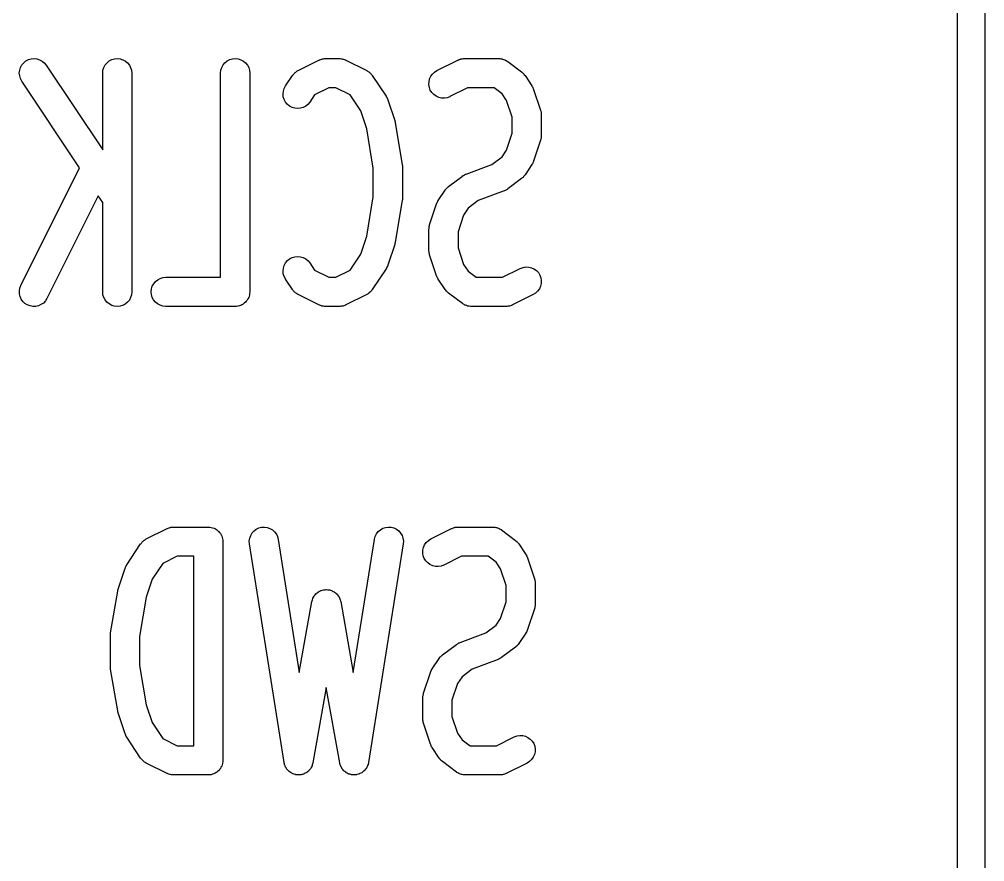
# Model space of a CAD drawing. Extents: x 69 to 230, y -100 to -50.
# Drawn here: x 225.18 to 230.47, y -85.37 to -80.75 of the extents above; entities that cross this region are included whole.
import ezdxf

# ---------------------------------------------------------------- set-up
doc = ezdxf.new("R2010")
doc.units = 0
doc.layers.add('BLACK', color=7, linetype='CONTINUOUS')

msp = doc.modelspace()

# ---------------------------------------------------------------- linework, layer by layer
at = {"layer": 'BLACK', "linetype": 'CONTINUOUS'}
for p, q in [((230.475, -56.7463), (230.475, -92.1537)), ((230.325, -92.1463), (230.325, -68.439)), ((225.212, -80.976), (225.226, -80.9687)), ((225.226, -80.9687), (225.241, -80.9643)), ((225.241, -80.9643), (225.257, -80.9629)), ((225.257, -80.9629), (225.272, -80.9645)), ((225.272, -80.9645), (225.287, -80.9691)), ((225.67, -80.9759), (225.684, -80.9687)), ((225.684, -80.9687), (225.699, -80.9643)), ((225.699, -80.9643), (225.714, -80.9629)), ((225.714, -80.9629), (225.73, -80.9645)), ((225.73, -80.9645), (225.745, -80.9691)), ((226.317, -80.9759), (226.331, -80.9687)), ((226.331, -80.9687), (226.346, -80.9643)), ((226.346, -80.9643), (226.362, -80.9629)), ((226.362, -80.9629), (226.377, -80.9645)), ((226.377, -80.9645), (226.392, -80.9691)), ((226.826, -80.9689), (226.831, -80.9673)), ((226.831, -80.9673), (226.836, -80.9654)), ((226.836, -80.9654), (226.839, -80.9651)), ((226.839, -80.9651), (226.841, -80.9644)), ((226.841, -80.9644), (226.846, -80.9638)), ((226.846, -80.9638), (226.852, -80.963)), ((226.852, -80.963), (226.854, -80.9631)), ((226.854, -80.9631), (226.856, -80.9629)), ((226.856, -80.9629), (226.933, -80.9629)), ((226.933, -80.9629), (226.934, -80.9629)), ((226.934, -80.9629), (226.936, -80.9631)), ((226.936, -80.9631), (226.938, -80.9631)), ((226.938, -80.9631), (226.944, -80.964)), ((226.944, -80.964), (226.949, -80.9646)), ((226.949, -80.9646), (226.951, -80.9653)), ((226.951, -80.9653), (226.954, -80.9657)), ((226.954, -80.9657), (226.959, -80.9677)), ((226.959, -80.9677), (226.964, -80.9693)), ((227.588, -80.9689), (227.593, -80.9673)), ((227.593, -80.9673), (227.598, -80.9654)), ((227.598, -80.9654), (227.6, -80.9651)), ((227.6, -80.9651), (227.603, -80.9644)), ((227.603, -80.9644), (227.608, -80.9638)), ((227.608, -80.9638), (227.614, -80.963)), ((227.614, -80.963), (227.616, -80.9631)), ((227.616, -80.9631), (227.618, -80.9629)), ((227.618, -80.9629), (227.809, -80.9629)), ((227.809, -80.9629), (227.81, -80.9629)), ((227.81, -80.9629), (227.812, -80.9631)), ((227.812, -80.9631), (227.813, -80.963)), ((227.813, -80.963), (227.819, -80.9639)), ((227.819, -80.9639), (227.825, -80.9646)), ((227.825, -80.9646), (227.827, -80.9651)), ((227.827, -80.9651), (227.829, -80.9654)), ((227.829, -80.9654), (227.834, -80.9675)), ((227.834, -80.9675), (227.84, -80.9693)), ((225.178, -81.0263), (225.183, -81.0115)), ((225.183, -81.0115), (225.19, -80.9978)), ((225.19, -80.9978), (225.2, -80.9858)), ((225.2, -80.9858), (225.212, -80.976)), ((225.287, -80.9691), (225.301, -80.9765)), ((225.301, -80.9765), (225.313, -80.9864)), ((225.313, -80.9864), (225.323, -80.9985)), ((225.323, -80.9985), (225.634, -81.4643)), ((225.635, -81.0262), (225.64, -81.0113)), ((225.64, -81.0113), (225.648, -80.9977)), ((225.648, -80.9977), (225.658, -80.9857)), ((225.658, -80.9857), (225.67, -80.9759)), ((225.745, -80.9691), (225.758, -80.9765)), ((225.758, -80.9765), (225.77, -80.9865)), ((225.77, -80.9865), (225.78, -80.9986)), ((225.78, -80.9986), (225.787, -81.0124)), ((225.787, -81.0124), (225.792, -81.0273)), ((226.283, -81.0262), (226.288, -81.0113)), ((226.288, -81.0113), (226.295, -80.9977)), ((226.295, -80.9977), (226.305, -80.9857)), ((226.305, -80.9857), (226.317, -80.9759)), ((226.392, -80.9691), (226.406, -80.9765)), ((226.406, -80.9765), (226.418, -80.9865)), ((226.418, -80.9865), (226.428, -80.9986)), ((226.428, -80.9986), (226.435, -81.0124)), ((226.435, -81.0124), (226.44, -81.0273)), ((226.706, -81.0284), (226.821, -80.9713)), ((226.821, -80.9713), (226.822, -80.9708)), ((226.822, -80.9708), (226.824, -80.97)), ((226.824, -80.97), (226.826, -80.9689)), ((226.964, -80.9693), (226.966, -80.9705)), ((226.966, -80.9705), (226.968, -80.9713)), ((226.968, -80.9713), (227.083, -81.0284)), ((227.468, -81.0284), (227.583, -80.9713)), ((227.583, -80.9713), (227.584, -80.9708)), ((227.584, -80.9708), (227.586, -80.97)), ((227.586, -80.97), (227.588, -80.9689)), ((227.84, -80.9693), (227.842, -80.9702)), ((227.842, -80.9702), (227.843, -80.9708)), ((227.843, -80.9708), (227.849, -80.9739)), ((227.849, -80.9739), (227.854, -80.9768)), ((227.854, -80.9768), (227.855, -80.978)), ((227.855, -80.978), (227.857, -80.9789)), ((227.857, -80.9789), (227.933, -81.036)), ((225.176, -81.0419), (225.178, -81.0263)), ((225.178, -81.0574), (225.176, -81.0419)), ((225.182, -81.0724), (225.178, -81.0574)), ((225.189, -81.0863), (225.182, -81.0724)), ((225.634, -81.0417), (225.635, -81.0262)), ((225.634, -81.0429), (225.634, -81.0417)), ((225.634, -81.4643), (225.634, -81.0429)), ((225.792, -81.0273), (225.794, -81.0429)), ((225.794, -81.0429), (225.794, -82.2429)), ((226.281, -81.0417), (226.283, -81.0262)), ((226.281, -81.0429), (226.281, -81.0417)), ((226.281, -82.1629), (226.281, -81.0429)), ((226.44, -81.0273), (226.441, -81.0429)), ((226.441, -81.0429), (226.441, -82.2429)), ((226.637, -81.1128), (226.676, -81.0556)), ((226.676, -81.0547), (226.679, -81.0512)), ((226.676, -81.0556), (226.676, -81.0547)), ((226.679, -81.0512), (226.682, -81.0475)), ((226.682, -81.0475), (226.684, -81.0452)), ((226.684, -81.0452), (226.686, -81.0428)), ((226.686, -81.0428), (226.69, -81.0399)), ((226.69, -81.0399), (226.693, -81.0368)), ((226.693, -81.0368), (226.696, -81.035)), ((226.696, -81.035), (226.698, -81.033)), ((226.698, -81.033), (226.702, -81.0309)), ((226.702, -81.0309), (226.706, -81.0284)), ((227.083, -81.0284), (227.084, -81.029)), ((227.084, -81.029), (227.087, -81.0314)), ((227.087, -81.0314), (227.091, -81.0336)), ((227.091, -81.0336), (227.094, -81.0357)), ((227.094, -81.0357), (227.097, -81.0374)), ((227.097, -81.0374), (227.1, -81.0406)), ((227.1, -81.0406), (227.104, -81.0435)), ((227.104, -81.0435), (227.106, -81.0461)), ((227.106, -81.0461), (227.108, -81.0483)), ((227.108, -81.0483), (227.111, -81.0521)), ((227.111, -81.0521), (227.113, -81.0556)), ((227.113, -81.0556), (227.19, -81.1699)), ((227.425, -81.0896), (227.428, -81.0744)), ((227.428, -81.0744), (227.435, -81.0602)), ((227.435, -81.0602), (227.444, -81.0475)), ((227.444, -81.0475), (227.455, -81.0368)), ((227.455, -81.0368), (227.468, -81.0284)), ((227.933, -81.036), (227.934, -81.0367)), ((227.934, -81.0367), (227.938, -81.0402)), ((227.938, -81.0402), (227.942, -81.0435)), ((227.942, -81.0435), (227.943, -81.0456)), ((227.943, -81.0456), (227.945, -81.0474)), ((227.945, -81.0474), (227.948, -81.0516)), ((227.948, -81.0516), (227.952, -81.0556)), ((227.952, -81.0556), (227.99, -81.1128)), ((225.19, -81.0872), (225.189, -81.0863)), ((225.507, -81.5629), (225.19, -81.0872)), ((226.626, -81.1415), (226.63, -81.1265)), ((226.63, -81.1265), (226.637, -81.1128)), ((226.875, -81.1229), (226.797, -81.1621)), ((226.914, -81.1229), (226.875, -81.1229)), ((226.992, -81.1621), (226.914, -81.1229)), ((227.424, -81.1053), (227.425, -81.0896)), ((227.427, -81.1207), (227.424, -81.1053)), ((227.432, -81.1353), (227.427, -81.1207)), ((227.637, -81.1229), (227.54, -81.1716)), ((227.782, -81.1229), (227.637, -81.1229)), ((227.826, -81.1558), (227.782, -81.1229)), ((227.99, -81.1128), (227.99, -81.1137)), ((227.99, -81.1137), (227.991, -81.1157)), ((227.991, -81.1157), (227.993, -81.1176)), ((227.993, -81.1176), (227.995, -81.1226)), ((227.995, -81.1226), (227.997, -81.1276)), ((227.997, -81.1276), (227.998, -81.1298)), ((226.624, -81.157), (226.626, -81.1415)), ((226.625, -81.1726), (226.624, -81.157)), ((226.63, -81.1875), (226.625, -81.1726)), ((226.797, -81.1621), (226.771, -81.2015)), ((227.051, -81.2497), (226.992, -81.1621)), ((227.19, -81.1699), (227.19, -81.1708)), ((227.19, -81.1708), (227.191, -81.1729)), ((227.191, -81.1729), (227.193, -81.1747)), ((227.193, -81.1747), (227.195, -81.1798)), ((227.195, -81.1798), (227.197, -81.1847)), ((227.44, -81.1486), (227.432, -81.1353)), ((227.451, -81.16), (227.44, -81.1486)), ((227.464, -81.1691), (227.451, -81.16)), ((227.478, -81.1756), (227.464, -81.1691)), ((227.493, -81.1793), (227.478, -81.1756)), ((227.509, -81.1799), (227.493, -81.1793)), ((227.524, -81.1774), (227.509, -81.1799)), ((227.539, -81.172), (227.524, -81.1774)), ((227.54, -81.1716), (227.539, -81.172)), ((227.851, -81.1926), (227.826, -81.1558)), ((227.998, -81.1298), (227.999, -81.1318)), ((227.999, -81.1318), (228.037, -81.2461)), ((226.637, -81.2013), (226.63, -81.1875)), ((226.647, -81.2134), (226.637, -81.2013)), ((226.659, -81.2234), (226.647, -81.2134)), ((226.673, -81.2308), (226.659, -81.2234)), ((226.688, -81.2355), (226.673, -81.2308)), ((226.734, -81.2314), (226.719, -81.2357)), ((226.748, -81.2242), (226.734, -81.2314)), ((226.76, -81.2144), (226.748, -81.2242)), ((226.77, -81.2024), (226.76, -81.2144)), ((226.771, -81.2015), (226.77, -81.2024)), ((227.197, -81.1847), (227.198, -81.1869)), ((227.198, -81.1869), (227.199, -81.189)), ((227.199, -81.189), (227.237, -81.3033)), ((227.881, -81.2844), (227.851, -81.1926)), ((226.703, -81.2371), (226.688, -81.2355)), ((226.719, -81.2357), (226.703, -81.2371)), ((227.083, -81.3479), (227.051, -81.2497)), ((227.881, -81.3727), (227.881, -81.2844)), ((228.037, -81.2461), (228.037, -81.2472)), ((228.037, -81.2472), (228.038, -81.2516)), ((228.038, -81.2516), (228.04, -81.2559)), ((228.04, -81.2559), (228.04, -81.2592)), ((228.04, -81.2592), (228.041, -81.2625)), ((228.041, -81.2625), (228.041, -81.267)), ((228.041, -81.267), (228.041, -81.2714)), ((228.041, -81.2714), (228.041, -81.3857)), ((227.237, -81.3033), (227.237, -81.3043)), ((227.237, -81.3043), (227.239, -81.3099)), ((227.239, -81.3099), (227.24, -81.3154)), ((227.24, -81.3154), (227.278, -81.544)), ((227.119, -81.5638), (227.083, -81.3479)), ((227.851, -81.4645), (227.881, -81.3727)), ((228.041, -81.3857), (228.041, -81.3868)), ((228.041, -81.3868), (228.041, -81.3913)), ((228.041, -81.3913), (228.041, -81.3958)), ((228.037, -81.411), (227.999, -81.5253)), ((228.038, -81.4066), (228.037, -81.411)), ((228.039, -81.4023), (228.038, -81.4066)), ((228.04, -81.399), (228.039, -81.4023)), ((228.041, -81.3958), (228.04, -81.399)), ((227.826, -81.5014), (227.851, -81.4645)), ((227.278, -81.544), (227.278, -81.5451)), ((227.278, -81.5451), (227.279, -81.5511)), ((227.279, -81.5511), (227.279, -81.5571)), ((227.628, -81.5965), (227.77, -81.5434)), ((227.77, -81.5434), (227.826, -81.5014)), ((227.99, -81.5444), (227.952, -81.6015)), ((227.991, -81.5424), (227.99, -81.5444)), ((227.992, -81.5405), (227.991, -81.5424)), ((227.994, -81.5355), (227.992, -81.5405)), ((227.997, -81.5306), (227.994, -81.5355)), ((227.998, -81.5284), (227.997, -81.5306)), ((227.999, -81.5264), (227.998, -81.5284)), ((227.999, -81.5253), (227.999, -81.5264)), ((225.185, -82.2071), (225.507, -81.5629)), ((227.119, -81.722), (227.119, -81.5638)), ((227.279, -81.5571), (227.279, -81.7286)), ((227.612, -81.6052), (227.614, -81.6034)), ((227.614, -81.6034), (227.619, -81.6013)), ((227.619, -81.6013), (227.623, -81.5988)), ((227.623, -81.5988), (227.626, -81.5978)), ((227.626, -81.5978), (227.628, -81.5965)), ((227.951, -81.6024), (227.948, -81.6064)), ((227.952, -81.6015), (227.951, -81.6024)), ((227.532, -81.6646), (227.608, -81.6074)), ((227.608, -81.6074), (227.609, -81.6068)), ((227.609, -81.6068), (227.612, -81.6052)), ((227.933, -81.6211), (227.857, -81.6783)), ((227.937, -81.6176), (227.933, -81.6211)), ((227.941, -81.6144), (227.937, -81.6176)), ((227.943, -81.6124), (227.941, -81.6144)), ((227.944, -81.6106), (227.943, -81.6124)), ((227.948, -81.6064), (227.944, -81.6106)), ((227.476, -81.7413), (227.514, -81.6842)), ((227.514, -81.6833), (227.518, -81.6793)), ((227.514, -81.6842), (227.514, -81.6833)), ((227.518, -81.6793), (227.521, -81.6751)), ((227.521, -81.6751), (227.523, -81.6733)), ((227.523, -81.6733), (227.524, -81.6713)), ((227.524, -81.6713), (227.528, -81.6681)), ((227.528, -81.6681), (227.532, -81.6646)), ((227.837, -81.6892), (227.695, -81.7423)), ((227.84, -81.6879), (227.837, -81.6892)), ((227.842, -81.6869), (227.84, -81.6879)), ((227.847, -81.6844), (227.842, -81.6869)), ((227.851, -81.6823), (227.847, -81.6844)), ((227.853, -81.6805), (227.851, -81.6823)), ((227.856, -81.6789), (227.853, -81.6805)), ((227.857, -81.6783), (227.856, -81.6789)), ((225.609, -81.7162), (225.328, -82.2786)), ((225.634, -81.7528), (225.609, -81.7162)), ((225.634, -82.2429), (225.634, -81.7528)), ((227.083, -81.9378), (227.119, -81.722)), ((227.278, -81.7417), (227.24, -81.9703)), ((227.279, -81.7357), (227.278, -81.7417)), ((227.279, -81.7286), (227.279, -81.7297)), ((227.279, -81.7297), (227.279, -81.7357)), ((227.428, -81.8747), (227.466, -81.7604)), ((227.466, -81.7604), (227.467, -81.7594)), ((227.467, -81.7594), (227.468, -81.7573)), ((227.468, -81.7551), (227.471, -81.7502)), ((227.468, -81.7573), (227.468, -81.7551)), ((227.471, -81.7502), (227.473, -81.7452)), ((227.473, -81.7452), (227.474, -81.7433)), ((227.474, -81.7433), (227.476, -81.7413)), ((227.695, -81.7423), (227.639, -81.7843)), ((227.639, -81.7843), (227.615, -81.8212)), ((227.615, -81.8212), (227.584, -81.913)), ((227.424, -81.8989), (227.425, -81.8944)), ((227.424, -81.9), (227.424, -81.8989)), ((227.424, -82.0143), (227.424, -81.9)), ((227.425, -81.8867), (227.426, -81.8834)), ((227.425, -81.8899), (227.425, -81.8867)), ((227.425, -81.8944), (227.425, -81.8899)), ((227.426, -81.8834), (227.427, -81.8791)), ((227.427, -81.8791), (227.428, -81.8747)), ((227.584, -81.913), (227.584, -82.0013)), ((227.051, -82.036), (227.083, -81.9378)), ((227.24, -81.9714), (227.238, -81.9769)), ((227.24, -81.9703), (227.24, -81.9714)), ((227.237, -81.9824), (227.199, -82.0967)), ((227.238, -81.9769), (227.237, -81.9824)), ((227.424, -82.0188), (227.424, -82.0143)), ((227.425, -82.0233), (227.424, -82.0188)), ((227.425, -82.0265), (227.425, -82.0233)), ((227.426, -82.0298), (227.425, -82.0265)), ((227.584, -82.0013), (227.615, -82.0931)), ((226.638, -82.0835), (226.648, -82.0715)), ((226.648, -82.0715), (226.66, -82.0617)), ((226.66, -82.0617), (226.674, -82.0544)), ((226.674, -82.0544), (226.689, -82.05)), ((226.689, -82.05), (226.704, -82.0486)), ((226.704, -82.0486), (226.72, -82.0502)), ((226.72, -82.0502), (226.735, -82.0548)), ((226.735, -82.0548), (226.749, -82.0622)), ((226.749, -82.0622), (226.761, -82.0721)), ((226.761, -82.0721), (226.771, -82.0842)), ((226.992, -82.1237), (227.051, -82.036)), ((227.427, -82.0341), (227.426, -82.0298)), ((227.428, -82.0385), (227.427, -82.0341)), ((227.428, -82.0396), (227.428, -82.0385)), ((227.466, -82.1539), (227.428, -82.0396)), ((226.624, -82.1276), (226.626, -82.1121)), ((226.625, -82.1431), (226.624, -82.1276)), ((226.626, -82.1121), (226.63, -82.0972)), ((226.63, -82.0972), (226.638, -82.0835)), ((226.771, -82.0842), (226.797, -82.1237)), ((226.797, -82.1237), (226.875, -82.1629)), ((226.914, -82.1629), (226.992, -82.1237)), ((227.19, -82.1158), (227.113, -82.2301)), ((227.191, -82.1138), (227.19, -82.1158)), ((227.192, -82.112), (227.191, -82.1138)), ((227.194, -82.1069), (227.192, -82.112)), ((227.197, -82.102), (227.194, -82.1069)), ((227.198, -82.0999), (227.197, -82.102)), ((227.199, -82.0978), (227.198, -82.0999)), ((227.199, -82.0967), (227.199, -82.0978)), ((227.615, -82.0931), (227.639, -82.1299)), ((227.639, -82.1299), (227.683, -82.1629)), ((227.828, -82.1629), (227.925, -82.1142)), ((227.925, -82.1142), (227.926, -82.1137)), ((227.926, -82.1137), (227.941, -82.1083)), ((227.941, -82.1083), (227.956, -82.1059)), ((227.956, -82.1059), (227.972, -82.1065)), ((227.972, -82.1065), (227.987, -82.1101)), ((227.987, -82.1101), (228.001, -82.1166)), ((228.001, -82.1166), (228.014, -82.1257)), ((228.014, -82.1257), (228.025, -82.1372)), ((225.914, -82.1981), (225.924, -82.1861)), ((225.924, -82.1861), (225.936, -82.1762)), ((225.936, -82.1762), (225.95, -82.1689)), ((225.95, -82.1689), (225.965, -82.1644)), ((225.965, -82.1644), (225.98, -82.1629)), ((225.98, -82.1629), (226.281, -82.1629)), ((226.63, -82.1581), (226.625, -82.1431)), ((226.637, -82.172), (226.63, -82.1581)), ((226.637, -82.1729), (226.637, -82.172)), ((226.676, -82.2301), (226.637, -82.1729)), ((226.875, -82.1629), (226.914, -82.1629)), ((227.467, -82.1559), (227.466, -82.1539)), ((227.468, -82.1581), (227.467, -82.1559)), ((227.47, -82.1631), (227.468, -82.1581)), ((227.473, -82.1681), (227.47, -82.1631)), ((227.474, -82.17), (227.473, -82.1681)), ((227.475, -82.172), (227.474, -82.17)), ((227.476, -82.1729), (227.475, -82.172)), ((227.514, -82.2301), (227.476, -82.1729)), ((227.683, -82.1629), (227.828, -82.1629)), ((228.025, -82.1372), (228.033, -82.1504)), ((228.033, -82.1504), (228.038, -82.1651)), ((228.038, -82.1651), (228.041, -82.1805)), ((228.041, -82.1805), (228.04, -82.1961)), ((225.177, -82.237), (225.179, -82.2217)), ((225.177, -82.2527), (225.177, -82.237)), ((225.179, -82.2217), (225.185, -82.2071)), ((225.9, -82.2423), (225.902, -82.2268)), ((225.902, -82.2268), (225.906, -82.2119)), ((225.906, -82.2119), (225.914, -82.1981)), ((226.678, -82.2336), (226.676, -82.2301)), ((226.681, -82.2374), (226.678, -82.2336)), ((226.683, -82.2397), (226.681, -82.2374)), ((226.685, -82.2422), (226.683, -82.2397)), ((227.107, -82.2382), (227.105, -82.2405)), ((227.11, -82.2345), (227.107, -82.2382)), ((227.113, -82.231), (227.11, -82.2345)), ((227.113, -82.2301), (227.113, -82.231)), ((227.517, -82.2341), (227.514, -82.2301)), ((227.52, -82.2383), (227.517, -82.2341)), ((227.522, -82.2401), (227.52, -82.2383)), ((227.524, -82.2422), (227.522, -82.2401)), ((228.021, -82.2382), (228.01, -82.249)), ((228.031, -82.2255), (228.021, -82.2382)), ((228.037, -82.2113), (228.031, -82.2255)), ((228.04, -82.1961), (228.037, -82.2113)), ((225.18, -82.2679), (225.177, -82.2527)), ((225.187, -82.2822), (225.18, -82.2679)), ((225.196, -82.295), (225.187, -82.2822)), ((225.319, -82.2927), (225.308, -82.3039)), ((225.327, -82.2796), (225.319, -82.2927)), ((225.328, -82.2786), (225.327, -82.2796)), ((225.635, -82.2584), (225.634, -82.2429)), ((225.64, -82.2733), (225.635, -82.2584)), ((225.647, -82.2871), (225.64, -82.2733)), ((225.657, -82.2992), (225.647, -82.2871)), ((225.78, -82.2881), (225.769, -82.3)), ((225.787, -82.2744), (225.78, -82.2881)), ((225.792, -82.2595), (225.787, -82.2744)), ((225.794, -82.244), (225.792, -82.2595)), ((225.794, -82.2429), (225.794, -82.244)), ((225.902, -82.2578), (225.9, -82.2423)), ((225.906, -82.2728), (225.902, -82.2578)), ((225.913, -82.2867), (225.906, -82.2728)), ((225.923, -82.2988), (225.913, -82.2867)), ((226.427, -82.2881), (226.422, -82.2938)), ((226.431, -82.281), (226.427, -82.2876)), ((226.427, -82.2876), (226.427, -82.2878)), ((226.427, -82.2878), (226.427, -82.2881)), ((226.435, -82.2744), (226.431, -82.281)), ((226.437, -82.2667), (226.435, -82.2739)), ((226.435, -82.2739), (226.435, -82.2741)), ((226.435, -82.2741), (226.435, -82.2744)), ((226.439, -82.2595), (226.437, -82.2667)), ((226.44, -82.2589), (226.439, -82.2592)), ((226.439, -82.2592), (226.439, -82.2595)), ((226.441, -82.244), (226.44, -82.2515)), ((226.44, -82.2515), (226.44, -82.2589)), ((226.441, -82.2429), (226.441, -82.2434)), ((226.441, -82.2434), (226.441, -82.2434)), ((226.441, -82.2434), (226.441, -82.2434)), ((226.441, -82.2434), (226.441, -82.244)), ((226.689, -82.2451), (226.685, -82.2422)), ((226.692, -82.2483), (226.689, -82.2451)), ((226.695, -82.25), (226.692, -82.2483)), ((226.697, -82.2521), (226.695, -82.25)), ((226.701, -82.2543), (226.697, -82.2521)), ((226.705, -82.2568), (226.701, -82.2543)), ((226.706, -82.2573), (226.705, -82.2568)), ((226.821, -82.3144), (226.706, -82.2573)), ((227.083, -82.2573), (226.968, -82.3144)), ((227.087, -82.2548), (227.083, -82.2573)), ((227.091, -82.2527), (227.087, -82.2548)), ((227.093, -82.2507), (227.091, -82.2527)), ((227.096, -82.249), (227.093, -82.2507)), ((227.099, -82.2458), (227.096, -82.249)), ((227.103, -82.243), (227.099, -82.2458)), ((227.105, -82.2405), (227.103, -82.243)), ((227.528, -82.2455), (227.524, -82.2422)), ((227.531, -82.249), (227.528, -82.2455)), ((227.532, -82.2497), (227.531, -82.249)), ((227.608, -82.3069), (227.532, -82.2497)), ((227.997, -82.2573), (227.883, -82.3144)), ((228.01, -82.249), (227.997, -82.2573)), ((225.207, -82.3058), (225.196, -82.295)), ((225.22, -82.3142), (225.207, -82.3058)), ((225.235, -82.3198), (225.22, -82.3142)), ((225.25, -82.3226), (225.235, -82.3198)), ((225.266, -82.3223), (225.25, -82.3226)), ((225.281, -82.319), (225.266, -82.3223)), ((225.295, -82.3128), (225.281, -82.319)), ((225.308, -82.3039), (225.295, -82.3128)), ((225.669, -82.3092), (225.657, -82.2992)), ((225.683, -82.3166), (225.669, -82.3092)), ((225.697, -82.3212), (225.683, -82.3166)), ((225.713, -82.3229), (225.697, -82.3212)), ((225.729, -82.3214), (225.713, -82.3229)), ((225.743, -82.317), (225.729, -82.3214)), ((225.757, -82.3098), (225.743, -82.317)), ((225.769, -82.3), (225.757, -82.3098)), ((225.935, -82.3089), (225.923, -82.2988)), ((225.949, -82.3164), (225.935, -82.3089)), ((225.964, -82.3211), (225.949, -82.3164)), ((225.979, -82.3228), (225.964, -82.3211)), ((225.98, -82.3229), (225.979, -82.3228)), ((226.361, -82.3229), (225.98, -82.3229)), ((226.369, -82.3221), (226.361, -82.3229)), ((226.376, -82.3214), (226.369, -82.3221)), ((226.377, -82.3213), (226.376, -82.3214)), ((226.376, -82.3214), (226.376, -82.3214)), ((226.384, -82.3192), (226.377, -82.3213)), ((226.391, -82.317), (226.384, -82.3192)), ((226.392, -82.3168), (226.391, -82.3169)), ((226.391, -82.3169), (226.391, -82.317)), ((226.398, -82.3133), (226.392, -82.3168)), ((226.405, -82.3098), (226.398, -82.3133)), ((226.411, -82.3047), (226.405, -82.3095)), ((226.405, -82.3095), (226.405, -82.3096)), ((226.405, -82.3096), (226.405, -82.3098)), ((226.417, -82.3), (226.411, -82.3047)), ((226.418, -82.2996), (226.417, -82.2998)), ((226.417, -82.2998), (226.417, -82.3)), ((226.422, -82.2938), (226.418, -82.2996)), ((226.823, -82.3153), (226.821, -82.3144)), ((226.825, -82.3164), (226.823, -82.3153)), ((226.83, -82.318), (226.825, -82.3164)), ((226.835, -82.32), (226.83, -82.318)), ((226.837, -82.3204), (226.835, -82.32)), ((226.84, -82.3211), (226.837, -82.3204)), ((226.845, -82.3217), (226.84, -82.3211)), ((226.851, -82.3226), (226.845, -82.3217)), ((226.853, -82.3226), (226.851, -82.3226)), ((226.855, -82.3228), (226.853, -82.3226)), ((226.856, -82.3229), (226.855, -82.3228)), ((226.933, -82.3229), (226.856, -82.3229)), ((226.935, -82.3226), (226.933, -82.3229)), ((226.937, -82.3227), (226.935, -82.3226)), ((226.943, -82.3219), (226.937, -82.3227)), ((226.948, -82.3213), (226.943, -82.3219)), ((226.95, -82.3207), (226.948, -82.3213)), ((226.953, -82.3203), (226.95, -82.3207)), ((226.958, -82.3184), (226.953, -82.3203)), ((226.963, -82.3168), (226.958, -82.3184)), ((226.965, -82.3157), (226.963, -82.3168)), ((226.967, -82.3149), (226.965, -82.3157)), ((226.968, -82.3144), (226.967, -82.3149)), ((227.61, -82.3078), (227.608, -82.3069)), ((227.611, -82.3089), (227.61, -82.3078)), ((227.617, -82.3118), (227.611, -82.3089)), ((227.622, -82.315), (227.617, -82.3118)), ((227.623, -82.3156), (227.622, -82.315)), ((227.625, -82.3164), (227.623, -82.3156)), ((227.631, -82.3182), (227.625, -82.3164)), ((227.636, -82.3203), (227.631, -82.3182)), ((227.638, -82.3206), (227.636, -82.3203)), ((227.64, -82.3211), (227.638, -82.3206)), ((227.646, -82.3218), (227.64, -82.3211)), ((227.652, -82.3227), (227.646, -82.3218)), ((227.654, -82.3227), (227.652, -82.3227)), ((227.655, -82.3228), (227.654, -82.3227)), ((227.656, -82.3229), (227.655, -82.3228)), ((227.847, -82.3229), (227.656, -82.3229)), ((227.849, -82.3226), (227.847, -82.3229)), ((227.852, -82.3227), (227.849, -82.3226)), ((227.857, -82.3219), (227.852, -82.3227)), ((227.862, -82.3213), (227.857, -82.3219)), ((227.865, -82.3207), (227.862, -82.3213)), ((227.867, -82.3203), (227.865, -82.3207)), ((227.872, -82.3184), (227.867, -82.3203)), ((227.877, -82.3168), (227.872, -82.3184)), ((227.879, -82.3157), (227.877, -82.3168)), ((227.882, -82.3149), (227.879, -82.3157)), ((227.883, -82.3144), (227.882, -82.3149)), ((225.873, -83.5984), (225.987, -83.5413)), ((225.987, -83.5413), (225.988, -83.5408)), ((225.988, -83.5408), (225.99, -83.54)), ((225.99, -83.54), (225.993, -83.5389)), ((225.993, -83.5389), (225.998, -83.5373)), ((225.998, -83.5373), (226.003, -83.5354)), ((226.003, -83.5354), (226.005, -83.5351)), ((226.005, -83.5351), (226.008, -83.5344)), ((226.008, -83.5344), (226.013, -83.5338)), ((226.013, -83.5338), (226.018, -83.533)), ((226.018, -83.533), (226.021, -83.5331)), ((226.021, -83.5331), (226.023, -83.5329)), ((226.023, -83.5329), (226.214, -83.5329)), ((226.214, -83.5329), (226.214, -83.5329)), ((226.214, -83.5329), (226.214, -83.5329)), ((226.214, -83.5329), (226.215, -83.5329)), ((226.214, -83.5329), (226.214, -83.5329)), ((226.215, -83.5329), (226.222, -83.5337)), ((226.222, -83.5337), (226.23, -83.5345)), ((226.23, -83.5345), (226.23, -83.5346)), ((226.23, -83.5346), (226.23, -83.5346)), ((226.23, -83.5346), (226.237, -83.5369)), ((226.237, -83.5369), (226.245, -83.5391)), ((226.245, -83.5391), (226.245, -83.5392)), ((226.245, -83.5392), (226.245, -83.5393)), ((226.245, -83.5393), (226.252, -83.543)), ((226.252, -83.543), (226.258, -83.5465)), ((226.258, -83.5465), (226.258, -83.5467)), ((226.258, -83.5467), (226.259, -83.5468)), ((226.259, -83.5468), (226.264, -83.5517)), ((226.264, -83.5517), (226.27, -83.5565)), ((226.27, -83.5565), (226.27, -83.5567)), ((226.27, -83.5567), (226.271, -83.5569)), ((226.271, -83.5569), (226.275, -83.5627)), ((226.275, -83.5627), (226.28, -83.5686)), ((226.446, -83.5786), (226.454, -83.5652)), ((226.454, -83.5652), (226.465, -83.5536)), ((226.465, -83.5536), (226.477, -83.5443)), ((226.477, -83.5443), (226.491, -83.5376)), ((226.491, -83.5376), (226.506, -83.5338)), ((226.506, -83.5338), (226.522, -83.5329)), ((226.522, -83.5329), (226.537, -83.5352)), ((226.537, -83.5352), (226.552, -83.5403)), ((226.552, -83.5403), (226.566, -83.5483)), ((226.566, -83.5483), (226.577, -83.5587)), ((226.577, -83.5587), (226.587, -83.5712)), ((227.136, -83.5702), (227.146, -83.5579)), ((227.146, -83.5579), (227.158, -83.5476)), ((227.158, -83.5476), (227.171, -83.5399)), ((227.171, -83.5399), (227.186, -83.5349)), ((227.186, -83.5349), (227.202, -83.5329)), ((227.202, -83.5329), (227.217, -83.5339)), ((227.217, -83.5339), (227.232, -83.538)), ((227.232, -83.538), (227.246, -83.5449)), ((227.246, -83.5449), (227.259, -83.5544)), ((227.259, -83.5544), (227.269, -83.5661)), ((227.435, -83.5984), (227.549, -83.5413)), ((227.549, -83.5413), (227.55, -83.5408)), ((227.55, -83.5408), (227.552, -83.54)), ((227.552, -83.54), (227.554, -83.5389)), ((227.554, -83.5389), (227.56, -83.5373)), ((227.56, -83.5373), (227.565, -83.5354)), ((227.565, -83.5354), (227.567, -83.5351)), ((227.567, -83.5351), (227.569, -83.5344)), ((227.569, -83.5344), (227.575, -83.5338)), ((227.575, -83.5338), (227.58, -83.533)), ((227.58, -83.533), (227.583, -83.5331)), ((227.583, -83.5331), (227.585, -83.5329)), ((227.585, -83.5329), (227.775, -83.5329)), ((227.775, -83.5329), (227.777, -83.5329)), ((227.777, -83.5329), (227.778, -83.5331)), ((227.778, -83.5331), (227.78, -83.533)), ((227.78, -83.533), (227.786, -83.5339)), ((227.786, -83.5339), (227.792, -83.5346)), ((227.792, -83.5346), (227.794, -83.5351)), ((227.794, -83.5351), (227.795, -83.5354)), ((227.795, -83.5354), (227.801, -83.5375)), ((227.801, -83.5375), (227.807, -83.5393)), ((227.807, -83.5393), (227.808, -83.5402)), ((227.808, -83.5402), (227.81, -83.5408)), ((227.81, -83.5408), (227.815, -83.5439)), ((227.815, -83.5439), (227.821, -83.5468)), ((227.821, -83.5468), (227.822, -83.548)), ((227.822, -83.548), (227.823, -83.5489)), ((227.823, -83.5489), (227.9, -83.606)), ((225.846, -83.6212), (225.848, -83.6175)), ((225.848, -83.6175), (225.851, -83.6152)), ((225.851, -83.6152), (225.853, -83.6128)), ((225.853, -83.6128), (225.856, -83.6099)), ((225.856, -83.6099), (225.86, -83.6068)), ((225.86, -83.6068), (225.863, -83.605)), ((225.863, -83.605), (225.865, -83.603)), ((225.865, -83.603), (225.869, -83.6009)), ((225.869, -83.6009), (225.873, -83.5984)), ((226.28, -83.5686), (226.28, -83.5688)), ((226.28, -83.5688), (226.28, -83.5691)), ((226.28, -83.5691), (226.284, -83.5757)), ((226.284, -83.5757), (226.287, -83.5824)), ((226.287, -83.5824), (226.288, -83.5826)), ((226.288, -83.5826), (226.288, -83.5829)), ((226.288, -83.5829), (226.29, -83.5901)), ((226.29, -83.5901), (226.292, -83.5973)), ((226.292, -83.5973), (226.292, -83.5976)), ((226.292, -83.5976), (226.292, -83.5979)), ((226.292, -83.5979), (226.293, -83.6054)), ((226.293, -83.6054), (226.294, -83.6129)), ((226.294, -83.6129), (226.294, -84.8129)), ((226.438, -83.6087), (226.441, -83.5933)), ((226.439, -83.6243), (226.438, -83.6087)), ((226.441, -83.5933), (226.446, -83.5786)), ((226.587, -83.5712), (226.593, -83.5852)), ((226.593, -83.5852), (226.597, -83.6003)), ((226.597, -83.6003), (226.713, -84.3307)), ((227.009, -84.3307), (227.125, -83.6003)), ((227.125, -83.5992), (227.129, -83.5842)), ((227.125, -83.6003), (227.125, -83.5992)), ((227.129, -83.5842), (227.136, -83.5702)), ((227.269, -83.5661), (227.277, -83.5796)), ((227.277, -83.5796), (227.282, -83.5943)), ((227.282, -83.5943), (227.284, -83.6098)), ((227.284, -83.6098), (227.283, -83.6254)), ((227.401, -83.6302), (227.41, -83.6175)), ((227.41, -83.6175), (227.422, -83.6068)), ((227.422, -83.6068), (227.435, -83.5984)), ((227.9, -83.606), (227.901, -83.6067)), ((227.901, -83.6067), (227.904, -83.6102)), ((227.904, -83.6102), (227.908, -83.6135)), ((227.908, -83.6135), (227.91, -83.6156)), ((227.91, -83.6156), (227.912, -83.6174)), ((227.912, -83.6174), (227.915, -83.6216)), ((225.766, -83.7399), (225.842, -83.6256)), ((225.842, -83.6256), (225.843, -83.6247)), ((225.843, -83.6247), (225.846, -83.6212)), ((226.439, -83.6254), (226.439, -83.6243)), ((226.63, -84.8254), (226.439, -83.6254)), ((227.283, -83.6254), (227.093, -84.8254)), ((227.391, -83.6596), (227.395, -83.6444)), ((227.391, -83.6753), (227.391, -83.6596)), ((227.395, -83.6444), (227.401, -83.6302)), ((227.915, -83.6216), (227.918, -83.6256)), ((227.918, -83.6256), (227.956, -83.6828)), ((226.042, -83.6929), (225.964, -83.7321)), ((226.134, -83.6929), (226.042, -83.6929)), ((226.134, -84.7329), (226.134, -83.6929)), ((227.393, -83.6907), (227.391, -83.6753)), ((227.399, -83.7053), (227.393, -83.6907)), ((227.407, -83.7186), (227.399, -83.7053)), ((227.418, -83.73), (227.407, -83.7186)), ((227.604, -83.6929), (227.506, -83.7416)), ((227.749, -83.6929), (227.604, -83.6929)), ((227.793, -83.7258), (227.749, -83.6929)), ((227.956, -83.6828), (227.957, -83.6837)), ((227.957, -83.6837), (227.958, -83.6857)), ((227.958, -83.6857), (227.959, -83.6876)), ((227.959, -83.6876), (227.962, -83.6926)), ((227.962, -83.6926), (227.964, -83.6976)), ((227.964, -83.6976), (227.965, -83.6998)), ((227.965, -83.6998), (227.966, -83.7018)), ((227.966, -83.7018), (228.004, -83.8161)), ((225.719, -83.8733), (225.757, -83.759)), ((225.757, -83.7579), (225.758, -83.7559)), ((225.757, -83.759), (225.757, -83.7579)), ((225.758, -83.7559), (225.759, -83.7537)), ((225.759, -83.7537), (225.761, -83.7488)), ((225.761, -83.7488), (225.764, -83.7438)), ((225.764, -83.7438), (225.765, -83.7419)), ((225.765, -83.7419), (225.766, -83.7399)), ((225.964, -83.7321), (225.905, -83.8197)), ((227.43, -83.7391), (227.418, -83.73)), ((227.445, -83.7456), (227.43, -83.7391)), ((227.46, -83.7493), (227.445, -83.7456)), ((227.475, -83.7499), (227.46, -83.7493)), ((227.491, -83.7474), (227.475, -83.7499)), ((227.505, -83.742), (227.491, -83.7474)), ((227.506, -83.7416), (227.505, -83.742)), ((227.817, -83.7626), (227.793, -83.7258)), ((227.848, -83.8544), (227.817, -83.7626)), ((225.905, -83.8197), (225.872, -83.9179)), ((228.004, -83.8161), (228.004, -83.8172)), ((228.004, -83.8172), (228.005, -83.8216)), ((228.005, -83.8216), (228.006, -83.8259)), ((228.006, -83.8259), (228.007, -83.8292)), ((228.007, -83.8292), (228.007, -83.8325)), ((225.716, -83.8843), (225.717, -83.8788)), ((225.717, -83.8788), (225.719, -83.8733)), ((226.824, -83.8851), (226.83, -83.8821)), ((226.83, -83.8821), (226.831, -83.8817)), ((226.831, -83.8817), (226.833, -83.881)), ((226.833, -83.881), (226.839, -83.8793)), ((226.839, -83.8793), (226.845, -83.8774)), ((226.845, -83.8774), (226.846, -83.8773)), ((226.846, -83.8773), (226.848, -83.8769)), ((226.848, -83.8769), (226.854, -83.8764)), ((226.854, -83.8764), (226.86, -83.8757)), ((226.86, -83.8757), (226.862, -83.8759)), ((226.862, -83.8759), (226.863, -83.8757)), ((226.863, -83.8757), (226.869, -83.8765)), ((226.869, -83.8765), (226.876, -83.877)), ((226.876, -83.877), (226.877, -83.8775)), ((226.877, -83.8775), (226.879, -83.8777)), ((226.879, -83.8777), (226.885, -83.8796)), ((226.885, -83.8796), (226.891, -83.8814)), ((226.891, -83.8814), (226.892, -83.8821)), ((226.892, -83.8821), (226.894, -83.8826)), ((226.894, -83.8826), (226.899, -83.8857)), ((227.848, -83.9427), (227.848, -83.8544)), ((228.007, -83.8325), (228.007, -83.837)), ((228.007, -83.837), (228.008, -83.8414)), ((228.008, -83.8414), (228.008, -83.9557)), ((225.677, -84.114), (225.716, -83.8854)), ((225.716, -83.8854), (225.716, -83.8843)), ((225.872, -83.9179), (225.836, -84.1338)), ((226.783, -83.9376), (226.785, -83.9316)), ((226.785, -83.9316), (226.787, -83.9256)), ((226.787, -83.9256), (226.788, -83.9242)), ((226.788, -83.9228), (226.791, -83.9174)), ((226.788, -83.9242), (226.788, -83.9228)), ((226.791, -83.9174), (226.794, -83.9118)), ((226.794, -83.9118), (226.795, -83.9106)), ((226.795, -83.9106), (226.796, -83.9092)), ((226.796, -83.9092), (226.8, -83.9045)), ((226.8, -83.9045), (226.804, -83.8997)), ((226.804, -83.8997), (226.805, -83.8987)), ((226.805, -83.8987), (226.806, -83.8975)), ((226.806, -83.8975), (226.811, -83.8937)), ((226.811, -83.8937), (226.816, -83.8896)), ((226.816, -83.8896), (226.817, -83.8889)), ((226.817, -83.8889), (226.819, -83.8879)), ((226.819, -83.8879), (226.824, -83.8851)), ((226.899, -83.8857), (226.905, -83.8885)), ((226.905, -83.8885), (226.906, -83.8895)), ((226.906, -83.8895), (226.907, -83.8903)), ((226.907, -83.8903), (226.912, -83.8944)), ((226.912, -83.8944), (226.917, -83.8982)), ((226.917, -83.8982), (226.918, -83.8994)), ((226.918, -83.8994), (226.919, -83.9005)), ((226.919, -83.9005), (226.923, -83.9054)), ((226.923, -83.9054), (226.927, -83.9101)), ((226.927, -83.9101), (226.928, -83.9115)), ((226.928, -83.9115), (226.929, -83.9128)), ((226.929, -83.9128), (226.931, -83.9183)), ((226.931, -83.9183), (226.934, -83.9238)), ((226.934, -83.9238), (226.935, -83.9253)), ((226.935, -83.9253), (226.936, -83.9267)), ((226.936, -83.9267), (226.937, -83.9327)), ((226.937, -83.9327), (226.939, -83.9386)), ((226.713, -84.3307), (226.782, -83.9417)), ((226.782, -83.9417), (226.783, -83.9406)), ((226.783, -83.9391), (226.783, -83.9376)), ((226.783, -83.9406), (226.783, -83.9391)), ((226.939, -83.9386), (226.939, -83.9402)), ((226.939, -83.9402), (226.94, -83.9417)), ((226.94, -83.9417), (227.009, -84.3307)), ((227.817, -84.0345), (227.848, -83.9427)), ((228.004, -83.981), (227.966, -84.0953)), ((228.005, -83.9766), (228.004, -83.981)), ((228.006, -83.9723), (228.005, -83.9766)), ((228.007, -83.9658), (228.006, -83.969)), ((228.006, -83.969), (228.006, -83.9723)), ((228.008, -83.9568), (228.007, -83.9613)), ((228.007, -83.9613), (228.007, -83.9658)), ((228.008, -83.9557), (228.008, -83.9568)), ((227.793, -84.0714), (227.817, -84.0345)), ((227.737, -84.1134), (227.793, -84.0714)), ((225.676, -84.126), (225.677, -84.12)), ((225.676, -84.1271), (225.676, -84.126)), ((225.676, -84.2986), (225.676, -84.1271)), ((225.677, -84.12), (225.677, -84.114)), ((225.836, -84.1338), (225.836, -84.292)), ((227.595, -84.1665), (227.737, -84.1134)), ((227.956, -84.1144), (227.918, -84.1715)), ((227.957, -84.1124), (227.956, -84.1144)), ((227.959, -84.1105), (227.957, -84.1124)), ((227.961, -84.1055), (227.959, -84.1105)), ((227.964, -84.1006), (227.961, -84.1055)), ((227.965, -84.0964), (227.964, -84.0984)), ((227.964, -84.0984), (227.964, -84.1006)), ((227.966, -84.0953), (227.965, -84.0964)), ((227.499, -84.2346), (227.575, -84.1774)), ((227.575, -84.1774), (227.576, -84.1768)), ((227.576, -84.1768), (227.579, -84.1752)), ((227.579, -84.1752), (227.581, -84.1734)), ((227.581, -84.1734), (227.585, -84.1713)), ((227.585, -84.1713), (227.589, -84.1688)), ((227.589, -84.1688), (227.592, -84.1679)), ((227.592, -84.1679), (227.595, -84.1665)), ((227.9, -84.1911), (227.823, -84.2483)), ((227.903, -84.1876), (227.9, -84.1911)), ((227.908, -84.1844), (227.903, -84.1876)), ((227.909, -84.1824), (227.908, -84.1844)), ((227.911, -84.1806), (227.909, -84.1824)), ((227.914, -84.1764), (227.911, -84.1806)), ((227.918, -84.1724), (227.914, -84.1764)), ((227.918, -84.1715), (227.918, -84.1724)), ((227.48, -84.2542), (227.481, -84.2533)), ((227.481, -84.2533), (227.484, -84.2493)), ((227.484, -84.2493), (227.487, -84.2451)), ((227.487, -84.2451), (227.489, -84.2433)), ((227.489, -84.2433), (227.491, -84.2413)), ((227.491, -84.2413), (227.495, -84.2381)), ((227.495, -84.2381), (227.499, -84.2346)), ((227.818, -84.2523), (227.813, -84.2544)), ((227.82, -84.2505), (227.818, -84.2523)), ((227.823, -84.2489), (227.82, -84.2505)), ((227.823, -84.2483), (227.823, -84.2489)), ((225.677, -84.3046), (225.676, -84.2986)), ((225.677, -84.3106), (225.677, -84.3046)), ((225.836, -84.292), (225.872, -84.5078)), ((227.442, -84.3113), (227.48, -84.2542)), ((227.804, -84.2592), (227.662, -84.3123)), ((227.806, -84.2579), (227.804, -84.2592)), ((227.809, -84.2569), (227.806, -84.2579)), ((227.813, -84.2544), (227.809, -84.2569)), ((225.677, -84.3117), (225.677, -84.3106)), ((225.716, -84.5403), (225.677, -84.3117)), ((227.395, -84.4447), (227.433, -84.3304)), ((227.433, -84.3294), (227.434, -84.3273)), ((227.433, -84.3304), (227.433, -84.3294)), ((227.434, -84.3273), (227.435, -84.3251)), ((227.435, -84.3251), (227.437, -84.3202)), ((227.437, -84.3202), (227.44, -84.3152)), ((227.44, -84.3152), (227.441, -84.3133)), ((227.441, -84.3133), (227.442, -84.3113)), ((227.606, -84.3543), (227.581, -84.3912)), ((227.662, -84.3123), (227.606, -84.3543)), ((226.861, -84.4128), (226.788, -84.8269)), ((226.935, -84.8269), (226.861, -84.4128)), ((227.581, -84.3912), (227.551, -84.483)), ((227.391, -84.4599), (227.392, -84.4567)), ((227.391, -84.4644), (227.391, -84.4599)), ((227.391, -84.4689), (227.391, -84.4644)), ((227.392, -84.4534), (227.394, -84.4491)), ((227.392, -84.4567), (227.392, -84.4534)), ((227.394, -84.4491), (227.395, -84.4447)), ((225.872, -84.5078), (225.905, -84.606)), ((227.391, -84.47), (227.391, -84.4689)), ((227.391, -84.5843), (227.391, -84.47)), ((227.551, -84.483), (227.551, -84.5713)), ((225.717, -84.5458), (225.716, -84.5403)), ((225.718, -84.5514), (225.717, -84.5458)), ((225.719, -84.5524), (225.718, -84.5514)), ((225.757, -84.6667), (225.719, -84.5524)), ((227.551, -84.5713), (227.581, -84.6631)), ((225.905, -84.606), (225.964, -84.6937)), ((227.391, -84.5888), (227.391, -84.5843)), ((227.391, -84.5933), (227.391, -84.5888)), ((227.392, -84.5965), (227.391, -84.5933)), ((227.392, -84.5998), (227.392, -84.5965)), ((227.393, -84.6041), (227.392, -84.5998)), ((227.394, -84.6085), (227.393, -84.6041)), ((227.395, -84.6096), (227.394, -84.6085)), ((227.433, -84.7239), (227.395, -84.6096)), ((225.758, -84.6688), (225.757, -84.6667)), ((225.758, -84.671), (225.758, -84.6688)), ((225.761, -84.6759), (225.758, -84.671)), ((225.763, -84.681), (225.761, -84.6759)), ((227.581, -84.6631), (227.606, -84.6999)), ((227.908, -84.6783), (227.923, -84.6759)), ((227.923, -84.6759), (227.939, -84.6765)), ((227.939, -84.6765), (227.954, -84.6801)), ((225.764, -84.6828), (225.763, -84.681)), ((225.765, -84.6849), (225.764, -84.6828)), ((225.766, -84.6858), (225.765, -84.6849)), ((225.842, -84.8001), (225.766, -84.6858)), ((225.964, -84.6937), (226.042, -84.7329)), ((227.434, -84.7259), (227.433, -84.7239)), ((227.434, -84.7281), (227.434, -84.7259)), ((227.437, -84.7331), (227.434, -84.7281)), ((227.606, -84.6999), (227.65, -84.7329)), ((227.795, -84.7329), (227.892, -84.6842)), ((227.892, -84.6842), (227.893, -84.6837)), ((227.893, -84.6837), (227.908, -84.6783)), ((227.954, -84.6801), (227.968, -84.6866)), ((227.968, -84.6866), (227.981, -84.6957)), ((227.981, -84.6957), (227.991, -84.7072)), ((227.991, -84.7072), (228, -84.7204)), ((228, -84.7204), (228.005, -84.7351)), ((226.042, -84.7329), (226.134, -84.7329)), ((227.439, -84.7381), (227.437, -84.7331)), ((227.441, -84.74), (227.439, -84.7381)), ((227.442, -84.742), (227.441, -84.74)), ((227.442, -84.7429), (227.442, -84.742)), ((227.48, -84.8001), (227.442, -84.7429)), ((227.65, -84.7329), (227.795, -84.7329)), ((228.004, -84.7813), (227.997, -84.7955)), ((228.007, -84.7661), (228.004, -84.7813)), ((228.005, -84.7351), (228.008, -84.7505)), ((228.008, -84.7505), (228.007, -84.7661)), ((225.845, -84.8036), (225.842, -84.8001)), ((225.848, -84.8074), (225.845, -84.8036)), ((225.85, -84.8097), (225.848, -84.8074)), ((225.852, -84.8122), (225.85, -84.8097)), ((225.856, -84.8151), (225.852, -84.8122)), ((225.859, -84.8183), (225.856, -84.8151)), ((225.862, -84.82), (225.859, -84.8183)), ((225.864, -84.8221), (225.862, -84.82)), ((225.868, -84.8243), (225.864, -84.8221)), ((225.872, -84.8268), (225.868, -84.8243)), ((225.873, -84.8273), (225.872, -84.8268)), ((225.987, -84.8844), (225.873, -84.8273)), ((226.289, -84.8367), (226.287, -84.8439)), ((226.292, -84.8295), (226.289, -84.8367)), ((226.293, -84.8215), (226.292, -84.8289)), ((226.292, -84.8289), (226.292, -84.8292)), ((226.292, -84.8292), (226.292, -84.8295)), ((226.294, -84.814), (226.293, -84.8215)), ((226.294, -84.8129), (226.294, -84.8134)), ((226.294, -84.8134), (226.294, -84.8134)), ((226.294, -84.8134), (226.294, -84.8134)), ((226.294, -84.8134), (226.294, -84.814)), ((226.63, -84.8276), (226.63, -84.8254)), ((226.631, -84.8299), (226.63, -84.8276)), ((226.632, -84.8352), (226.631, -84.8299)), ((226.634, -84.8405), (226.632, -84.8352)), ((226.786, -84.8325), (226.784, -84.8376)), ((226.787, -84.8302), (226.786, -84.8325)), ((226.788, -84.8269), (226.787, -84.828)), ((226.787, -84.828), (226.787, -84.8302)), ((226.935, -84.8291), (226.935, -84.8269)), ((226.936, -84.8314), (226.935, -84.8291)), ((226.937, -84.8366), (226.936, -84.8314)), ((226.939, -84.8419), (226.937, -84.8366)), ((227.09, -84.8362), (227.088, -84.8416)), ((227.091, -84.831), (227.09, -84.8362)), ((227.092, -84.8287), (227.091, -84.831)), ((227.093, -84.8254), (227.092, -84.8265)), ((227.092, -84.8265), (227.092, -84.8287)), ((227.484, -84.8041), (227.48, -84.8001)), ((227.487, -84.8083), (227.484, -84.8041)), ((227.489, -84.8101), (227.487, -84.8083)), ((227.49, -84.8122), (227.489, -84.8101)), ((227.494, -84.8155), (227.49, -84.8122)), ((227.498, -84.819), (227.494, -84.8155)), ((227.499, -84.8197), (227.498, -84.819)), ((227.575, -84.8769), (227.499, -84.8197)), ((227.964, -84.8273), (227.849, -84.8844)), ((227.977, -84.819), (227.964, -84.8273)), ((227.988, -84.8082), (227.977, -84.819)), ((227.997, -84.7955), (227.988, -84.8082)), ((225.989, -84.8853), (225.987, -84.8844)), ((225.992, -84.8864), (225.989, -84.8853)), ((225.997, -84.888), (225.992, -84.8864)), ((226.002, -84.89), (225.997, -84.888)), ((226.236, -84.8892), (226.229, -84.8913)), ((226.243, -84.887), (226.236, -84.8892)), ((226.244, -84.8869), (226.243, -84.887)), ((226.251, -84.8833), (226.244, -84.8868)), ((226.244, -84.8868), (226.244, -84.8869)), ((226.257, -84.8798), (226.251, -84.8833)), ((226.258, -84.8796), (226.257, -84.8798)), ((226.264, -84.8747), (226.258, -84.8795)), ((226.258, -84.8795), (226.258, -84.8796)), ((226.269, -84.87), (226.264, -84.8747)), ((226.27, -84.8698), (226.269, -84.87)), ((226.275, -84.8638), (226.27, -84.8696)), ((226.27, -84.8696), (226.27, -84.8698)), ((226.28, -84.8581), (226.275, -84.8638)), ((226.283, -84.851), (226.28, -84.8576)), ((226.28, -84.8576), (226.28, -84.8578)), ((226.28, -84.8578), (226.28, -84.8581)), ((226.287, -84.8444), (226.283, -84.851)), ((226.287, -84.8439), (226.287, -84.8441)), ((226.287, -84.8441), (226.287, -84.8444)), ((226.635, -84.8426), (226.634, -84.8405)), ((226.635, -84.8448), (226.635, -84.8426)), ((226.638, -84.8496), (226.635, -84.8448)), ((226.64, -84.8546), (226.638, -84.8496)), ((226.642, -84.8564), (226.64, -84.8546)), ((226.643, -84.8584), (226.642, -84.8564)), ((226.647, -84.8626), (226.643, -84.8584)), ((226.65, -84.867), (226.647, -84.8626)), ((226.652, -84.8686), (226.65, -84.867)), ((226.653, -84.8703), (226.652, -84.8686)), ((226.657, -84.8737), (226.653, -84.8703)), ((226.662, -84.8774), (226.657, -84.8737)), ((226.664, -84.8786), (226.662, -84.8774)), ((226.665, -84.88), (226.664, -84.8786)), ((226.67, -84.8826), (226.665, -84.88)), ((226.675, -84.8854), (226.67, -84.8826)), ((226.677, -84.8861), (226.675, -84.8854)), ((226.679, -84.8872), (226.677, -84.8861)), ((226.685, -84.8887), (226.679, -84.8872)), ((226.69, -84.8906), (226.685, -84.8887)), ((226.731, -84.8895), (226.725, -84.8911)), ((226.736, -84.8881), (226.731, -84.8895)), ((226.738, -84.8871), (226.736, -84.8881)), ((226.74, -84.8864), (226.738, -84.8871)), ((226.745, -84.8838), (226.74, -84.8864)), ((226.75, -84.8814), (226.745, -84.8838)), ((226.752, -84.88), (226.75, -84.8814)), ((226.754, -84.8789), (226.752, -84.88)), ((226.758, -84.8754), (226.754, -84.8789)), ((226.763, -84.8721), (226.758, -84.8754)), ((226.764, -84.8704), (226.763, -84.8721)), ((226.766, -84.8689), (226.764, -84.8704)), ((226.769, -84.8646), (226.766, -84.8689)), ((226.773, -84.8605), (226.769, -84.8646)), ((226.774, -84.8586), (226.773, -84.8605)), ((226.776, -84.8568), (226.774, -84.8586)), ((226.778, -84.8519), (226.776, -84.8568)), ((226.781, -84.8471), (226.778, -84.8519)), ((226.782, -84.845), (226.781, -84.8471)), ((226.783, -84.8429), (226.782, -84.845)), ((226.784, -84.8376), (226.783, -84.8429)), ((226.94, -84.844), (226.939, -84.8419)), ((226.941, -84.8461), (226.94, -84.844)), ((226.944, -84.8509), (226.941, -84.8461)), ((226.946, -84.8558), (226.944, -84.8509)), ((226.947, -84.8576), (226.946, -84.8558)), ((226.949, -84.8596), (226.947, -84.8576)), ((226.952, -84.8638), (226.949, -84.8596)), ((226.956, -84.8681), (226.952, -84.8638)), ((226.957, -84.8696), (226.956, -84.8681)), ((226.959, -84.8713), (226.957, -84.8696)), ((226.963, -84.8747), (226.959, -84.8713)), ((226.968, -84.8783), (226.963, -84.8747)), ((226.97, -84.8794), (226.968, -84.8783)), ((226.971, -84.8808), (226.97, -84.8794)), ((226.976, -84.8833), (226.971, -84.8808)), ((226.981, -84.886), (226.976, -84.8833)), ((226.983, -84.8867), (226.981, -84.886)), ((226.985, -84.8877), (226.983, -84.8867)), ((226.991, -84.8892), (226.985, -84.8877)), ((226.996, -84.8909), (226.991, -84.8892)), ((227.037, -84.8891), (227.031, -84.8908)), ((227.042, -84.8876), (227.037, -84.8891)), ((227.044, -84.8866), (227.042, -84.8876)), ((227.046, -84.8858), (227.044, -84.8866)), ((227.051, -84.8831), (227.046, -84.8858)), ((227.056, -84.8806), (227.051, -84.8831)), ((227.058, -84.8792), (227.056, -84.8806)), ((227.06, -84.8781), (227.058, -84.8792)), ((227.064, -84.8745), (227.06, -84.8781)), ((227.068, -84.8711), (227.064, -84.8745)), ((227.07, -84.8694), (227.068, -84.8711)), ((227.072, -84.8678), (227.07, -84.8694)), ((227.075, -84.8635), (227.072, -84.8678)), ((227.079, -84.8593), (227.075, -84.8635)), ((227.08, -84.8573), (227.079, -84.8593)), ((227.081, -84.8555), (227.08, -84.8573)), ((227.084, -84.8506), (227.081, -84.8555)), ((227.086, -84.8458), (227.084, -84.8506)), ((227.087, -84.8436), (227.086, -84.8458)), ((227.088, -84.8416), (227.087, -84.8436)), ((227.577, -84.8778), (227.575, -84.8769)), ((227.578, -84.8789), (227.577, -84.8778)), ((227.583, -84.8818), (227.578, -84.8789)), ((227.588, -84.885), (227.583, -84.8818)), ((227.59, -84.8856), (227.588, -84.885)), ((227.592, -84.8864), (227.59, -84.8856)), ((227.597, -84.8882), (227.592, -84.8864)), ((227.603, -84.8903), (227.597, -84.8882)), ((227.839, -84.8884), (227.834, -84.8903)), ((227.844, -84.8868), (227.839, -84.8884)), ((227.846, -84.8857), (227.844, -84.8868)), ((227.848, -84.8849), (227.846, -84.8857)), ((227.849, -84.8844), (227.848, -84.8849)), ((226.004, -84.8904), (226.002, -84.89)), ((226.006, -84.8911), (226.004, -84.8904)), ((226.012, -84.8917), (226.006, -84.8911)), ((226.017, -84.8926), (226.012, -84.8917)), ((226.02, -84.8926), (226.017, -84.8926)), ((226.022, -84.8928), (226.02, -84.8926)), ((226.023, -84.8929), (226.022, -84.8928)), ((226.214, -84.8929), (226.023, -84.8929)), ((226.221, -84.8921), (226.214, -84.8929)), ((226.229, -84.8914), (226.221, -84.8921)), ((226.229, -84.8913), (226.229, -84.8914)), ((226.229, -84.8914), (226.229, -84.8914)), ((226.692, -84.8909), (226.69, -84.8906)), ((226.694, -84.8915), (226.692, -84.8909)), ((226.7, -84.892), (226.694, -84.8915)), ((226.705, -84.8928), (226.7, -84.892)), ((226.707, -84.8927), (226.705, -84.8928)), ((226.71, -84.8929), (226.707, -84.8927)), ((226.715, -84.8922), (226.71, -84.8929)), ((226.721, -84.892), (226.715, -84.8922)), ((226.723, -84.8914), (226.721, -84.892)), ((226.725, -84.8911), (226.723, -84.8914)), ((226.998, -84.8912), (226.996, -84.8909)), ((227, -84.8918), (226.998, -84.8912)), ((227.006, -84.8921), (227, -84.8918)), ((227.011, -84.8928), (227.006, -84.8921)), ((227.014, -84.8927), (227.011, -84.8928)), ((227.016, -84.8928), (227.014, -84.8927)), ((227.021, -84.8921), (227.016, -84.8928)), ((227.027, -84.8917), (227.021, -84.8921)), ((227.029, -84.8911), (227.027, -84.8917)), ((227.031, -84.8908), (227.029, -84.8911)), ((227.605, -84.8906), (227.603, -84.8903)), ((227.606, -84.8911), (227.605, -84.8906)), ((227.612, -84.8918), (227.606, -84.8911)), ((227.618, -84.8927), (227.612, -84.8918)), ((227.62, -84.8927), (227.618, -84.8927)), ((227.622, -84.8928), (227.62, -84.8927)), ((227.623, -84.8929), (227.622, -84.8928)), ((227.814, -84.8929), (227.623, -84.8929)), ((227.816, -84.8926), (227.814, -84.8929)), ((227.818, -84.8927), (227.816, -84.8926)), ((227.824, -84.8919), (227.818, -84.8927)), ((227.829, -84.8913), (227.824, -84.8919)), ((227.831, -84.8907), (227.829, -84.8913)), ((227.834, -84.8903), (227.831, -84.8907))]:
    msp.add_line(p, q, dxfattribs=at)

doc.saveas('drawing.dxf')
